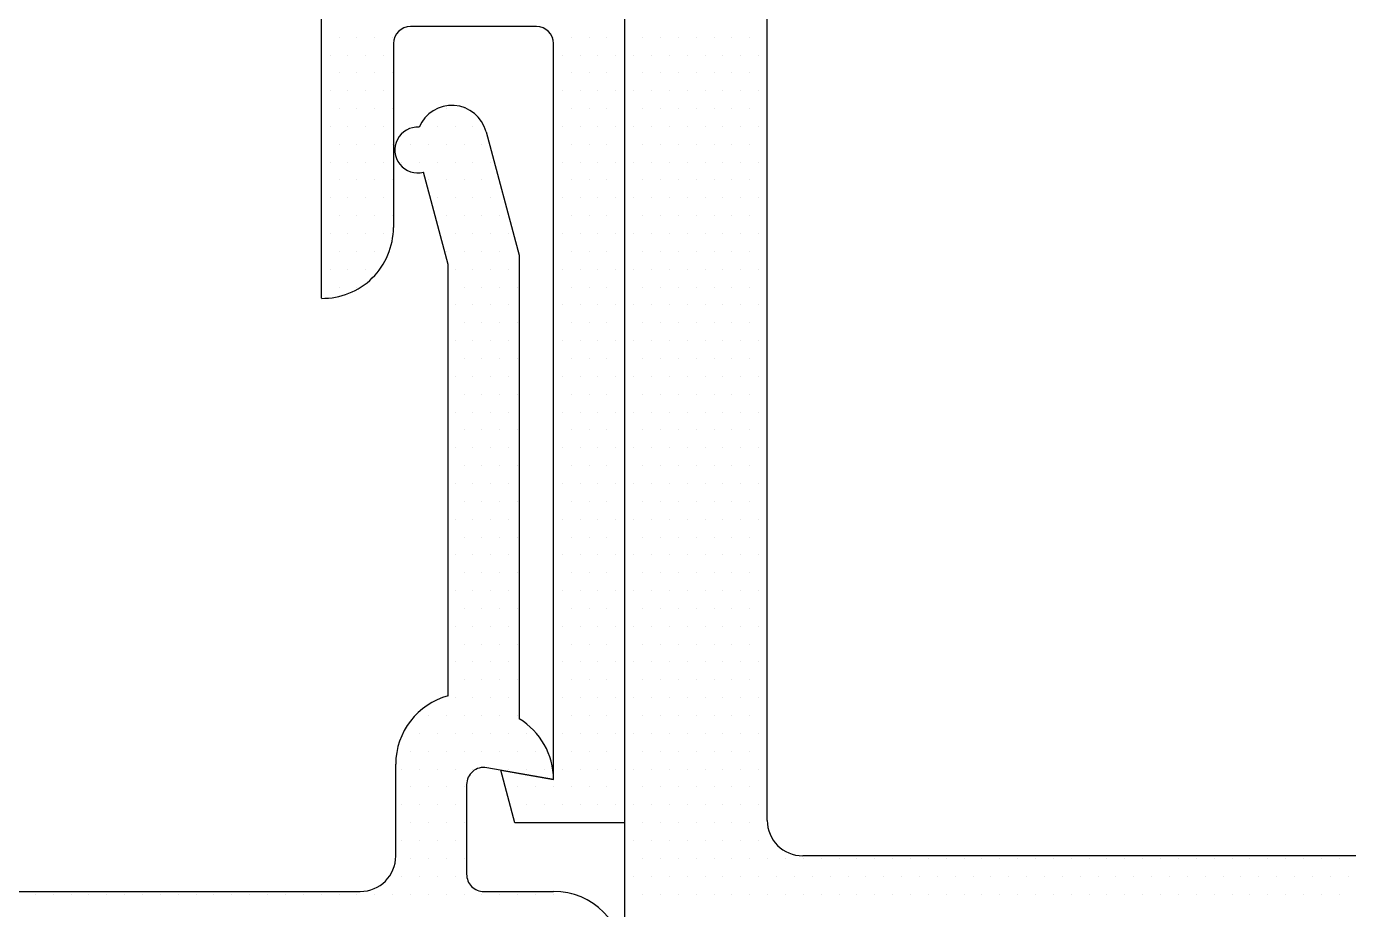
# Model space of a CAD drawing. Header units: inches. Extents: x 3.8 to 36.3, y 0.9 to 43.6.
# Drawn here: x 25.819 to 26.976, y 15.271 to 16.044 of the extents above; entities that cross this region are included whole.
import ezdxf

# ---------------------------------------------------------------- set-up
doc = ezdxf.new("R2010")
doc.units = ezdxf.units.IN
doc.header["$MEASUREMENT"] = 0
doc.layers.add('R-SWTS-DET1', color=1, linetype='Continuous')
doc.layers.add('R-SWTS-PAT1', color=5, linetype='Continuous')

msp = doc.modelspace()

# ---------------------------------------------------------------- linework, layer by layer
at = {"layer": 'R-SWTS-DET1', "lineweight": 30}
for p, q in [((26.07706, 15.80598), (26.07706, 17.58597)), ((26.34206, 16.80307), (26.34206, 15.20807)), ((26.46706, 15.34907), (26.46706, 16.69307)), ((26.26506, 16.04397), (26.15506, 16.04397)), ((26.34206, 16.04397), (26.34206, 15.34697)), ((26.14006, 16.02897), (26.14006, 15.86797)), ((26.28006, 15.38486), (26.28006, 16.02897)), ((26.22112, 15.95185), (26.25006, 15.84386)), ((26.18806, 15.8357), (26.1664, 15.91652)), ((26.14006, 15.86797), (26.14006, 15.86797)), ((26.18806, 15.45816), (26.18806, 15.8357)), ((26.25006, 15.84386), (26.25006, 15.43797)), ((26.14206, 15.31786), (26.14206, 15.39826)), ((26.28006, 15.38486), (26.22166, 15.39516)), ((26.24638, 15.34697), (26.23406, 15.39297)), ((26.23406, 15.39297), (26.28006, 15.38486)), ((26.20406, 15.38039), (26.20406, 15.30186)), ((26.34206, 15.34697), (26.24638, 15.34697)), ((27.62305, 15.31807), (26.49806, 15.31807)), ((25.45156, 15.28686), (26.11106, 15.28686)), ((26.21906, 15.28686), (26.28006, 15.28686))]:
    msp.add_line(p, q, dxfattribs=at)
for centre, radius, start, end in [((26.15506, 16.02897), 0.015, 90, 180), ((26.26506, 16.02897), 0.015, 360, 90), ((26.19117, 15.94386), 0.031, 14.94245, 157.36288), ((26.16122, 15.93584), 0.02, 86.18033, 285.0013), ((26.07806, 15.86797), 0.062, 269.07583, 360), ((26.20405, 15.39826), 0.062, 104.95271, 180.00121), ((26.21805, 15.38486), 0.06201, 0.00212, 58.92236), ((26.21906, 15.38039), 0.015, 80.00007, 180), ((26.49806, 15.34907), 0.031, 180, 270), ((26.11106, 15.31786), 0.031, 270.00057, 359.9995), ((26.21906, 15.30186), 0.015, 179.99835, 270.00398), ((26.28006, 15.22486), 0.062, 0.0002, 89.99958)]:
    msp.add_arc(centre, radius, start, end, dxfattribs=at)
at = {"layer": 'R-SWTS-PAT1'}
for p, q in [((26.09242, 16.03457), (26.09242, 16.03457)), ((26.10804, 16.03457), (26.10804, 16.03457)), ((26.12367, 16.03457), (26.12367, 16.03457)), ((26.13929, 16.03457), (26.13929, 16.03457)), ((26.27992, 16.03457), (26.27992, 16.03457)), ((26.29554, 16.03457), (26.29554, 16.03457)), ((26.31117, 16.03457), (26.31117, 16.03457)), ((26.32679, 16.03457), (26.32679, 16.03457)), ((26.34242, 16.03457), (26.34242, 16.03457)), ((26.35804, 16.03457), (26.35804, 16.03457)), ((26.37367, 16.03457), (26.37367, 16.03457)), ((26.38929, 16.03457), (26.38929, 16.03457)), ((26.40492, 16.03457), (26.40492, 16.03457)), ((26.42054, 16.03457), (26.42054, 16.03457)), ((26.43617, 16.03457), (26.43617, 16.03457)), ((26.45179, 16.03457), (26.45179, 16.03457)), ((26.0846, 16.01895), (26.0846, 16.01895)), ((26.10023, 16.01895), (26.10023, 16.01895)), ((26.11585, 16.01895), (26.11585, 16.01895)), ((26.13148, 16.01895), (26.13148, 16.01895)), ((26.28773, 16.01895), (26.28773, 16.01895)), ((26.30335, 16.01895), (26.30335, 16.01895)), ((26.31898, 16.01895), (26.31898, 16.01895)), ((26.3346, 16.01895), (26.3346, 16.01895)), ((26.35023, 16.01895), (26.35023, 16.01895)), ((26.36585, 16.01895), (26.36585, 16.01895)), ((26.38148, 16.01895), (26.38148, 16.01895)), ((26.3971, 16.01895), (26.3971, 16.01895)), ((26.41273, 16.01895), (26.41273, 16.01895)), ((26.42835, 16.01895), (26.42835, 16.01895)), ((26.44398, 16.01895), (26.44398, 16.01895)), ((26.4596, 16.01895), (26.4596, 16.01895)), ((26.09242, 16.00332), (26.09242, 16.00332)), ((26.10804, 16.00332), (26.10804, 16.00332)), ((26.12367, 16.00332), (26.12367, 16.00332)), ((26.13929, 16.00332), (26.13929, 16.00332)), ((26.29554, 16.00332), (26.29554, 16.00332)), ((26.31117, 16.00332), (26.31117, 16.00332)), ((26.32679, 16.00332), (26.32679, 16.00332)), ((26.34242, 16.00332), (26.34242, 16.00332)), ((26.35804, 16.00332), (26.35804, 16.00332)), ((26.37367, 16.00332), (26.37367, 16.00332)), ((26.38929, 16.00332), (26.38929, 16.00332)), ((26.40492, 16.00332), (26.40492, 16.00332)), ((26.42054, 16.00332), (26.42054, 16.00332)), ((26.43617, 16.00332), (26.43617, 16.00332)), ((26.45179, 16.00332), (26.45179, 16.00332)), ((26.0846, 15.9877), (26.0846, 15.9877)), ((26.10023, 15.9877), (26.10023, 15.9877)), ((26.11585, 15.9877), (26.11585, 15.9877)), ((26.13148, 15.9877), (26.13148, 15.9877)), ((26.28773, 15.9877), (26.28773, 15.9877)), ((26.30335, 15.9877), (26.30335, 15.9877)), ((26.31898, 15.9877), (26.31898, 15.9877)), ((26.3346, 15.9877), (26.3346, 15.9877)), ((26.35023, 15.9877), (26.35023, 15.9877)), ((26.36585, 15.9877), (26.36585, 15.9877)), ((26.38148, 15.9877), (26.38148, 15.9877)), ((26.3971, 15.9877), (26.3971, 15.9877)), ((26.41273, 15.9877), (26.41273, 15.9877)), ((26.42835, 15.9877), (26.42835, 15.9877)), ((26.44398, 15.9877), (26.44398, 15.9877)), ((26.4596, 15.9877), (26.4596, 15.9877)), ((26.09242, 15.97207), (26.09242, 15.97207)), ((26.10804, 15.97207), (26.10804, 15.97207)), ((26.12367, 15.97207), (26.12367, 15.97207)), ((26.13929, 15.97207), (26.13929, 15.97207)), ((26.18617, 15.97207), (26.18617, 15.97207)), ((26.20179, 15.97207), (26.20179, 15.97207)), ((26.29554, 15.97207), (26.29554, 15.97207)), ((26.31117, 15.97207), (26.31117, 15.97207)), ((26.32679, 15.97207), (26.32679, 15.97207)), ((26.34242, 15.97207), (26.34242, 15.97207)), ((26.35804, 15.97207), (26.35804, 15.97207)), ((26.37367, 15.97207), (26.37367, 15.97207)), ((26.38929, 15.97207), (26.38929, 15.97207)), ((26.40492, 15.97207), (26.40492, 15.97207)), ((26.42054, 15.97207), (26.42054, 15.97207)), ((26.43617, 15.97207), (26.43617, 15.97207)), ((26.45179, 15.97207), (26.45179, 15.97207)), ((26.0846, 15.95645), (26.0846, 15.95645)), ((26.10023, 15.95645), (26.10023, 15.95645)), ((26.11585, 15.95645), (26.11585, 15.95645)), ((26.13148, 15.95645), (26.13148, 15.95645)), ((26.17835, 15.95645), (26.17835, 15.95645)), ((26.19398, 15.95645), (26.19398, 15.95645)), ((26.2096, 15.95645), (26.2096, 15.95645)), ((26.28773, 15.95645), (26.28773, 15.95645)), ((26.30335, 15.95645), (26.30335, 15.95645)), ((26.31898, 15.95645), (26.31898, 15.95645)), ((26.3346, 15.95645), (26.3346, 15.95645)), ((26.35023, 15.95645), (26.35023, 15.95645)), ((26.36585, 15.95645), (26.36585, 15.95645)), ((26.38148, 15.95645), (26.38148, 15.95645)), ((26.3971, 15.95645), (26.3971, 15.95645)), ((26.41273, 15.95645), (26.41273, 15.95645)), ((26.42835, 15.95645), (26.42835, 15.95645)), ((26.44398, 15.95645), (26.44398, 15.95645)), ((26.4596, 15.95645), (26.4596, 15.95645)), ((26.09242, 15.94082), (26.09242, 15.94082)), ((26.10804, 15.94082), (26.10804, 15.94082)), ((26.12367, 15.94082), (26.12367, 15.94082)), ((26.13929, 15.94082), (26.13929, 15.94082)), ((26.15492, 15.94082), (26.15492, 15.94082)), ((26.17054, 15.94082), (26.17054, 15.94082)), ((26.18617, 15.94082), (26.18617, 15.94082)), ((26.20179, 15.94082), (26.20179, 15.94082)), ((26.21742, 15.94082), (26.21742, 15.94082)), ((26.29554, 15.94082), (26.29554, 15.94082)), ((26.31117, 15.94082), (26.31117, 15.94082)), ((26.32679, 15.94082), (26.32679, 15.94082)), ((26.34242, 15.94082), (26.34242, 15.94082)), ((26.35804, 15.94082), (26.35804, 15.94082)), ((26.37367, 15.94082), (26.37367, 15.94082)), ((26.38929, 15.94082), (26.38929, 15.94082)), ((26.40492, 15.94082), (26.40492, 15.94082)), ((26.42054, 15.94082), (26.42054, 15.94082)), ((26.43617, 15.94082), (26.43617, 15.94082)), ((26.45179, 15.94082), (26.45179, 15.94082)), ((26.0846, 15.9252), (26.0846, 15.9252)), ((26.10023, 15.9252), (26.10023, 15.9252)), ((26.11585, 15.9252), (26.11585, 15.9252)), ((26.13148, 15.9252), (26.13148, 15.9252)), ((26.1471, 15.9252), (26.1471, 15.9252)), ((26.16273, 15.9252), (26.16273, 15.9252)), ((26.17835, 15.9252), (26.17835, 15.9252)), ((26.19398, 15.9252), (26.19398, 15.9252)), ((26.2096, 15.9252), (26.2096, 15.9252)), ((26.22523, 15.9252), (26.22523, 15.9252)), ((26.28773, 15.9252), (26.28773, 15.9252)), ((26.30335, 15.9252), (26.30335, 15.9252)), ((26.31898, 15.9252), (26.31898, 15.9252)), ((26.3346, 15.9252), (26.3346, 15.9252)), ((26.35023, 15.9252), (26.35023, 15.9252)), ((26.36585, 15.9252), (26.36585, 15.9252)), ((26.38148, 15.9252), (26.38148, 15.9252)), ((26.3971, 15.9252), (26.3971, 15.9252)), ((26.41273, 15.9252), (26.41273, 15.9252)), ((26.42835, 15.9252), (26.42835, 15.9252)), ((26.44398, 15.9252), (26.44398, 15.9252)), ((26.4596, 15.9252), (26.4596, 15.9252)), ((26.09242, 15.90957), (26.09242, 15.90957)), ((26.10804, 15.90957), (26.10804, 15.90957)), ((26.12367, 15.90957), (26.12367, 15.90957)), ((26.13929, 15.90957), (26.13929, 15.90957)), ((26.17054, 15.90957), (26.17054, 15.90957)), ((26.18617, 15.90957), (26.18617, 15.90957)), ((26.20179, 15.90957), (26.20179, 15.90957)), ((26.21742, 15.90957), (26.21742, 15.90957)), ((26.29554, 15.90957), (26.29554, 15.90957)), ((26.31117, 15.90957), (26.31117, 15.90957)), ((26.32679, 15.90957), (26.32679, 15.90957)), ((26.34242, 15.90957), (26.34242, 15.90957)), ((26.35804, 15.90957), (26.35804, 15.90957)), ((26.37367, 15.90957), (26.37367, 15.90957)), ((26.38929, 15.90957), (26.38929, 15.90957)), ((26.40492, 15.90957), (26.40492, 15.90957)), ((26.42054, 15.90957), (26.42054, 15.90957)), ((26.43617, 15.90957), (26.43617, 15.90957)), ((26.45179, 15.90957), (26.45179, 15.90957)), ((26.0846, 15.89395), (26.0846, 15.89395)), ((26.10023, 15.89395), (26.10023, 15.89395)), ((26.11585, 15.89395), (26.11585, 15.89395)), ((26.13148, 15.89395), (26.13148, 15.89395)), ((26.17835, 15.89395), (26.17835, 15.89395)), ((26.19398, 15.89395), (26.19398, 15.89395)), ((26.2096, 15.89395), (26.2096, 15.89395)), ((26.22523, 15.89395), (26.22523, 15.89395)), ((26.28773, 15.89395), (26.28773, 15.89395)), ((26.30335, 15.89395), (26.30335, 15.89395)), ((26.31898, 15.89395), (26.31898, 15.89395)), ((26.3346, 15.89395), (26.3346, 15.89395)), ((26.35023, 15.89395), (26.35023, 15.89395)), ((26.36585, 15.89395), (26.36585, 15.89395)), ((26.38148, 15.89395), (26.38148, 15.89395)), ((26.3971, 15.89395), (26.3971, 15.89395)), ((26.41273, 15.89395), (26.41273, 15.89395)), ((26.42835, 15.89395), (26.42835, 15.89395)), ((26.44398, 15.89395), (26.44398, 15.89395)), ((26.4596, 15.89395), (26.4596, 15.89395)), ((26.09242, 15.87832), (26.09242, 15.87832)), ((26.10804, 15.87832), (26.10804, 15.87832)), ((26.12367, 15.87832), (26.12367, 15.87832)), ((26.13929, 15.87832), (26.13929, 15.87832)), ((26.18617, 15.87832), (26.18617, 15.87832)), ((26.20179, 15.87832), (26.20179, 15.87832)), ((26.21742, 15.87832), (26.21742, 15.87832)), ((26.23304, 15.87832), (26.23304, 15.87832)), ((26.29554, 15.87832), (26.29554, 15.87832)), ((26.31117, 15.87832), (26.31117, 15.87832)), ((26.32679, 15.87832), (26.32679, 15.87832)), ((26.34242, 15.87832), (26.34242, 15.87832)), ((26.35804, 15.87832), (26.35804, 15.87832)), ((26.37367, 15.87832), (26.37367, 15.87832)), ((26.38929, 15.87832), (26.38929, 15.87832)), ((26.40492, 15.87832), (26.40492, 15.87832)), ((26.42054, 15.87832), (26.42054, 15.87832)), ((26.43617, 15.87832), (26.43617, 15.87832)), ((26.45179, 15.87832), (26.45179, 15.87832)), ((26.0846, 15.8627), (26.0846, 15.8627)), ((26.10023, 15.8627), (26.10023, 15.8627)), ((26.11585, 15.8627), (26.11585, 15.8627)), ((26.13148, 15.8627), (26.13148, 15.8627)), ((26.19398, 15.8627), (26.19398, 15.8627)), ((26.2096, 15.8627), (26.2096, 15.8627)), ((26.22523, 15.8627), (26.22523, 15.8627)), ((26.24085, 15.8627), (26.24085, 15.8627)), ((26.28773, 15.8627), (26.28773, 15.8627)), ((26.30335, 15.8627), (26.30335, 15.8627)), ((26.31898, 15.8627), (26.31898, 15.8627)), ((26.3346, 15.8627), (26.3346, 15.8627)), ((26.35023, 15.8627), (26.35023, 15.8627)), ((26.36585, 15.8627), (26.36585, 15.8627)), ((26.38148, 15.8627), (26.38148, 15.8627)), ((26.3971, 15.8627), (26.3971, 15.8627)), ((26.41273, 15.8627), (26.41273, 15.8627)), ((26.42835, 15.8627), (26.42835, 15.8627)), ((26.44398, 15.8627), (26.44398, 15.8627)), ((26.4596, 15.8627), (26.4596, 15.8627)), ((26.09242, 15.84707), (26.09242, 15.84707)), ((26.10804, 15.84707), (26.10804, 15.84707)), ((26.12367, 15.84707), (26.12367, 15.84707)), ((26.18617, 15.84707), (26.18617, 15.84707)), ((26.20179, 15.84707), (26.20179, 15.84707)), ((26.21742, 15.84707), (26.21742, 15.84707)), ((26.23304, 15.84707), (26.23304, 15.84707)), ((26.24867, 15.84707), (26.24867, 15.84707)), ((26.29554, 15.84707), (26.29554, 15.84707)), ((26.31117, 15.84707), (26.31117, 15.84707)), ((26.32679, 15.84707), (26.32679, 15.84707)), ((26.34242, 15.84707), (26.34242, 15.84707)), ((26.35804, 15.84707), (26.35804, 15.84707)), ((26.37367, 15.84707), (26.37367, 15.84707)), ((26.38929, 15.84707), (26.38929, 15.84707)), ((26.40492, 15.84707), (26.40492, 15.84707)), ((26.42054, 15.84707), (26.42054, 15.84707)), ((26.43617, 15.84707), (26.43617, 15.84707)), ((26.45179, 15.84707), (26.45179, 15.84707)), ((26.0846, 15.83145), (26.0846, 15.83145)), ((26.10023, 15.83145), (26.10023, 15.83145)), ((26.11585, 15.83145), (26.11585, 15.83145)), ((26.19398, 15.83145), (26.19398, 15.83145)), ((26.2096, 15.83145), (26.2096, 15.83145)), ((26.22523, 15.83145), (26.22523, 15.83145)), ((26.24085, 15.83145), (26.24085, 15.83145)), ((26.28773, 15.83145), (26.28773, 15.83145)), ((26.30335, 15.83145), (26.30335, 15.83145)), ((26.31898, 15.83145), (26.31898, 15.83145)), ((26.3346, 15.83145), (26.3346, 15.83145)), ((26.35023, 15.83145), (26.35023, 15.83145)), ((26.36585, 15.83145), (26.36585, 15.83145)), ((26.38148, 15.83145), (26.38148, 15.83145)), ((26.3971, 15.83145), (26.3971, 15.83145)), ((26.41273, 15.83145), (26.41273, 15.83145)), ((26.42835, 15.83145), (26.42835, 15.83145)), ((26.44398, 15.83145), (26.44398, 15.83145)), ((26.4596, 15.83145), (26.4596, 15.83145)), ((26.09242, 15.81582), (26.09242, 15.81582)), ((26.10804, 15.81582), (26.10804, 15.81582)), ((26.20179, 15.81582), (26.20179, 15.81582)), ((26.21742, 15.81582), (26.21742, 15.81582)), ((26.23304, 15.81582), (26.23304, 15.81582)), ((26.24867, 15.81582), (26.24867, 15.81582)), ((26.29554, 15.81582), (26.29554, 15.81582)), ((26.31117, 15.81582), (26.31117, 15.81582)), ((26.32679, 15.81582), (26.32679, 15.81582)), ((26.34242, 15.81582), (26.34242, 15.81582)), ((26.35804, 15.81582), (26.35804, 15.81582)), ((26.37367, 15.81582), (26.37367, 15.81582)), ((26.38929, 15.81582), (26.38929, 15.81582)), ((26.40492, 15.81582), (26.40492, 15.81582)), ((26.42054, 15.81582), (26.42054, 15.81582)), ((26.43617, 15.81582), (26.43617, 15.81582)), ((26.45179, 15.81582), (26.45179, 15.81582)), ((26.19398, 15.8002), (26.19398, 15.8002)), ((26.2096, 15.8002), (26.2096, 15.8002)), ((26.22523, 15.8002), (26.22523, 15.8002)), ((26.24085, 15.8002), (26.24085, 15.8002)), ((26.28773, 15.8002), (26.28773, 15.8002)), ((26.30335, 15.8002), (26.30335, 15.8002)), ((26.31898, 15.8002), (26.31898, 15.8002)), ((26.3346, 15.8002), (26.3346, 15.8002)), ((26.35023, 15.8002), (26.35023, 15.8002)), ((26.36585, 15.8002), (26.36585, 15.8002)), ((26.38148, 15.8002), (26.38148, 15.8002)), ((26.3971, 15.8002), (26.3971, 15.8002)), ((26.41273, 15.8002), (26.41273, 15.8002)), ((26.42835, 15.8002), (26.42835, 15.8002)), ((26.44398, 15.8002), (26.44398, 15.8002)), ((26.4596, 15.8002), (26.4596, 15.8002)), ((26.20179, 15.78457), (26.20179, 15.78457)), ((26.21742, 15.78457), (26.21742, 15.78457)), ((26.23304, 15.78457), (26.23304, 15.78457)), ((26.24867, 15.78457), (26.24867, 15.78457)), ((26.29554, 15.78457), (26.29554, 15.78457)), ((26.31117, 15.78457), (26.31117, 15.78457)), ((26.32679, 15.78457), (26.32679, 15.78457)), ((26.34242, 15.78457), (26.34242, 15.78457)), ((26.35804, 15.78457), (26.35804, 15.78457)), ((26.37367, 15.78457), (26.37367, 15.78457)), ((26.38929, 15.78457), (26.38929, 15.78457)), ((26.40492, 15.78457), (26.40492, 15.78457)), ((26.42054, 15.78457), (26.42054, 15.78457)), ((26.43617, 15.78457), (26.43617, 15.78457)), ((26.45179, 15.78457), (26.45179, 15.78457)), ((26.19398, 15.76895), (26.19398, 15.76895)), ((26.2096, 15.76895), (26.2096, 15.76895)), ((26.22523, 15.76895), (26.22523, 15.76895)), ((26.24085, 15.76895), (26.24085, 15.76895)), ((26.28773, 15.76895), (26.28773, 15.76895)), ((26.30335, 15.76895), (26.30335, 15.76895)), ((26.31898, 15.76895), (26.31898, 15.76895)), ((26.3346, 15.76895), (26.3346, 15.76895)), ((26.35023, 15.76895), (26.35023, 15.76895)), ((26.36585, 15.76895), (26.36585, 15.76895)), ((26.38148, 15.76895), (26.38148, 15.76895)), ((26.3971, 15.76895), (26.3971, 15.76895)), ((26.41273, 15.76895), (26.41273, 15.76895)), ((26.42835, 15.76895), (26.42835, 15.76895)), ((26.44398, 15.76895), (26.44398, 15.76895)), ((26.4596, 15.76895), (26.4596, 15.76895)), ((26.20179, 15.75332), (26.20179, 15.75332)), ((26.21742, 15.75332), (26.21742, 15.75332)), ((26.23304, 15.75332), (26.23304, 15.75332)), ((26.24867, 15.75332), (26.24867, 15.75332)), ((26.29554, 15.75332), (26.29554, 15.75332)), ((26.31117, 15.75332), (26.31117, 15.75332)), ((26.32679, 15.75332), (26.32679, 15.75332)), ((26.34242, 15.75332), (26.34242, 15.75332)), ((26.35804, 15.75332), (26.35804, 15.75332)), ((26.37367, 15.75332), (26.37367, 15.75332)), ((26.38929, 15.75332), (26.38929, 15.75332)), ((26.40492, 15.75332), (26.40492, 15.75332)), ((26.42054, 15.75332), (26.42054, 15.75332)), ((26.43617, 15.75332), (26.43617, 15.75332)), ((26.45179, 15.75332), (26.45179, 15.75332)), ((26.19398, 15.7377), (26.19398, 15.7377)), ((26.2096, 15.7377), (26.2096, 15.7377)), ((26.22523, 15.7377), (26.22523, 15.7377)), ((26.24085, 15.7377), (26.24085, 15.7377)), ((26.28773, 15.7377), (26.28773, 15.7377)), ((26.30335, 15.7377), (26.30335, 15.7377)), ((26.31898, 15.7377), (26.31898, 15.7377)), ((26.3346, 15.7377), (26.3346, 15.7377)), ((26.35023, 15.7377), (26.35023, 15.7377)), ((26.36585, 15.7377), (26.36585, 15.7377)), ((26.38148, 15.7377), (26.38148, 15.7377)), ((26.3971, 15.7377), (26.3971, 15.7377)), ((26.41273, 15.7377), (26.41273, 15.7377)), ((26.42835, 15.7377), (26.42835, 15.7377)), ((26.44398, 15.7377), (26.44398, 15.7377)), ((26.4596, 15.7377), (26.4596, 15.7377)), ((26.20179, 15.72207), (26.20179, 15.72207)), ((26.21742, 15.72207), (26.21742, 15.72207)), ((26.23304, 15.72207), (26.23304, 15.72207)), ((26.24867, 15.72207), (26.24867, 15.72207)), ((26.29554, 15.72207), (26.29554, 15.72207)), ((26.31117, 15.72207), (26.31117, 15.72207)), ((26.32679, 15.72207), (26.32679, 15.72207)), ((26.34242, 15.72207), (26.34242, 15.72207)), ((26.35804, 15.72207), (26.35804, 15.72207)), ((26.37367, 15.72207), (26.37367, 15.72207)), ((26.38929, 15.72207), (26.38929, 15.72207)), ((26.40492, 15.72207), (26.40492, 15.72207)), ((26.42054, 15.72207), (26.42054, 15.72207)), ((26.43617, 15.72207), (26.43617, 15.72207)), ((26.45179, 15.72207), (26.45179, 15.72207)), ((26.19398, 15.70645), (26.19398, 15.70645)), ((26.2096, 15.70645), (26.2096, 15.70645)), ((26.22523, 15.70645), (26.22523, 15.70645)), ((26.24085, 15.70645), (26.24085, 15.70645)), ((26.28773, 15.70645), (26.28773, 15.70645)), ((26.30335, 15.70645), (26.30335, 15.70645)), ((26.31898, 15.70645), (26.31898, 15.70645)), ((26.3346, 15.70645), (26.3346, 15.70645)), ((26.35023, 15.70645), (26.35023, 15.70645)), ((26.36585, 15.70645), (26.36585, 15.70645)), ((26.38148, 15.70645), (26.38148, 15.70645)), ((26.3971, 15.70645), (26.3971, 15.70645)), ((26.41273, 15.70645), (26.41273, 15.70645)), ((26.42835, 15.70645), (26.42835, 15.70645)), ((26.44398, 15.70645), (26.44398, 15.70645)), ((26.4596, 15.70645), (26.4596, 15.70645)), ((26.20179, 15.69082), (26.20179, 15.69082)), ((26.21742, 15.69082), (26.21742, 15.69082)), ((26.23304, 15.69082), (26.23304, 15.69082)), ((26.24867, 15.69082), (26.24867, 15.69082)), ((26.29554, 15.69082), (26.29554, 15.69082)), ((26.31117, 15.69082), (26.31117, 15.69082)), ((26.32679, 15.69082), (26.32679, 15.69082)), ((26.34242, 15.69082), (26.34242, 15.69082)), ((26.35804, 15.69082), (26.35804, 15.69082)), ((26.37367, 15.69082), (26.37367, 15.69082)), ((26.38929, 15.69082), (26.38929, 15.69082)), ((26.40492, 15.69082), (26.40492, 15.69082)), ((26.42054, 15.69082), (26.42054, 15.69082)), ((26.43617, 15.69082), (26.43617, 15.69082)), ((26.45179, 15.69082), (26.45179, 15.69082)), ((26.19398, 15.6752), (26.19398, 15.6752)), ((26.2096, 15.6752), (26.2096, 15.6752)), ((26.22523, 15.6752), (26.22523, 15.6752)), ((26.24085, 15.6752), (26.24085, 15.6752)), ((26.28773, 15.6752), (26.28773, 15.6752)), ((26.30335, 15.6752), (26.30335, 15.6752)), ((26.31898, 15.6752), (26.31898, 15.6752)), ((26.3346, 15.6752), (26.3346, 15.6752)), ((26.35023, 15.6752), (26.35023, 15.6752)), ((26.36585, 15.6752), (26.36585, 15.6752)), ((26.38148, 15.6752), (26.38148, 15.6752)), ((26.3971, 15.6752), (26.3971, 15.6752)), ((26.41273, 15.6752), (26.41273, 15.6752)), ((26.42835, 15.6752), (26.42835, 15.6752)), ((26.44398, 15.6752), (26.44398, 15.6752)), ((26.4596, 15.6752), (26.4596, 15.6752)), ((26.20179, 15.65957), (26.20179, 15.65957)), ((26.21742, 15.65957), (26.21742, 15.65957)), ((26.23304, 15.65957), (26.23304, 15.65957)), ((26.24867, 15.65957), (26.24867, 15.65957)), ((26.29554, 15.65957), (26.29554, 15.65957)), ((26.31117, 15.65957), (26.31117, 15.65957)), ((26.32679, 15.65957), (26.32679, 15.65957)), ((26.34242, 15.65957), (26.34242, 15.65957)), ((26.35804, 15.65957), (26.35804, 15.65957)), ((26.37367, 15.65957), (26.37367, 15.65957)), ((26.38929, 15.65957), (26.38929, 15.65957)), ((26.40492, 15.65957), (26.40492, 15.65957)), ((26.42054, 15.65957), (26.42054, 15.65957)), ((26.43617, 15.65957), (26.43617, 15.65957)), ((26.45179, 15.65957), (26.45179, 15.65957)), ((26.19398, 15.64395), (26.19398, 15.64395)), ((26.2096, 15.64395), (26.2096, 15.64395)), ((26.22523, 15.64395), (26.22523, 15.64395)), ((26.24085, 15.64395), (26.24085, 15.64395)), ((26.28773, 15.64395), (26.28773, 15.64395)), ((26.30335, 15.64395), (26.30335, 15.64395)), ((26.31898, 15.64395), (26.31898, 15.64395)), ((26.3346, 15.64395), (26.3346, 15.64395)), ((26.35023, 15.64395), (26.35023, 15.64395)), ((26.36585, 15.64395), (26.36585, 15.64395)), ((26.38148, 15.64395), (26.38148, 15.64395)), ((26.3971, 15.64395), (26.3971, 15.64395)), ((26.41273, 15.64395), (26.41273, 15.64395)), ((26.42835, 15.64395), (26.42835, 15.64395)), ((26.44398, 15.64395), (26.44398, 15.64395)), ((26.4596, 15.64395), (26.4596, 15.64395)), ((26.20179, 15.62832), (26.20179, 15.62832)), ((26.21742, 15.62832), (26.21742, 15.62832)), ((26.23304, 15.62832), (26.23304, 15.62832)), ((26.24867, 15.62832), (26.24867, 15.62832)), ((26.29554, 15.62832), (26.29554, 15.62832)), ((26.31117, 15.62832), (26.31117, 15.62832)), ((26.32679, 15.62832), (26.32679, 15.62832)), ((26.34242, 15.62832), (26.34242, 15.62832)), ((26.35804, 15.62832), (26.35804, 15.62832)), ((26.37367, 15.62832), (26.37367, 15.62832)), ((26.38929, 15.62832), (26.38929, 15.62832)), ((26.40492, 15.62832), (26.40492, 15.62832)), ((26.42054, 15.62832), (26.42054, 15.62832)), ((26.43617, 15.62832), (26.43617, 15.62832)), ((26.45179, 15.62832), (26.45179, 15.62832)), ((26.19398, 15.6127), (26.19398, 15.6127)), ((26.2096, 15.6127), (26.2096, 15.6127)), ((26.22523, 15.6127), (26.22523, 15.6127)), ((26.24085, 15.6127), (26.24085, 15.6127)), ((26.28773, 15.6127), (26.28773, 15.6127)), ((26.30335, 15.6127), (26.30335, 15.6127)), ((26.31898, 15.6127), (26.31898, 15.6127)), ((26.3346, 15.6127), (26.3346, 15.6127)), ((26.35023, 15.6127), (26.35023, 15.6127)), ((26.36585, 15.6127), (26.36585, 15.6127)), ((26.38148, 15.6127), (26.38148, 15.6127)), ((26.3971, 15.6127), (26.3971, 15.6127)), ((26.41273, 15.6127), (26.41273, 15.6127)), ((26.42835, 15.6127), (26.42835, 15.6127)), ((26.44398, 15.6127), (26.44398, 15.6127)), ((26.4596, 15.6127), (26.4596, 15.6127)), ((26.20179, 15.59707), (26.20179, 15.59707)), ((26.21742, 15.59707), (26.21742, 15.59707)), ((26.23304, 15.59707), (26.23304, 15.59707)), ((26.24867, 15.59707), (26.24867, 15.59707)), ((26.29554, 15.59707), (26.29554, 15.59707)), ((26.31117, 15.59707), (26.31117, 15.59707)), ((26.32679, 15.59707), (26.32679, 15.59707)), ((26.34242, 15.59707), (26.34242, 15.59707)), ((26.35804, 15.59707), (26.35804, 15.59707)), ((26.37367, 15.59707), (26.37367, 15.59707)), ((26.38929, 15.59707), (26.38929, 15.59707)), ((26.40492, 15.59707), (26.40492, 15.59707)), ((26.42054, 15.59707), (26.42054, 15.59707)), ((26.43617, 15.59707), (26.43617, 15.59707)), ((26.45179, 15.59707), (26.45179, 15.59707)), ((26.19398, 15.58145), (26.19398, 15.58145)), ((26.2096, 15.58145), (26.2096, 15.58145)), ((26.22523, 15.58145), (26.22523, 15.58145)), ((26.24085, 15.58145), (26.24085, 15.58145)), ((26.28773, 15.58145), (26.28773, 15.58145)), ((26.30335, 15.58145), (26.30335, 15.58145)), ((26.31898, 15.58145), (26.31898, 15.58145)), ((26.3346, 15.58145), (26.3346, 15.58145)), ((26.35023, 15.58145), (26.35023, 15.58145)), ((26.36585, 15.58145), (26.36585, 15.58145)), ((26.38148, 15.58145), (26.38148, 15.58145)), ((26.3971, 15.58145), (26.3971, 15.58145)), ((26.41273, 15.58145), (26.41273, 15.58145)), ((26.42835, 15.58145), (26.42835, 15.58145)), ((26.44398, 15.58145), (26.44398, 15.58145)), ((26.4596, 15.58145), (26.4596, 15.58145)), ((26.20179, 15.56582), (26.20179, 15.56582)), ((26.21742, 15.56582), (26.21742, 15.56582)), ((26.23304, 15.56582), (26.23304, 15.56582)), ((26.24867, 15.56582), (26.24867, 15.56582)), ((26.29554, 15.56582), (26.29554, 15.56582)), ((26.31117, 15.56582), (26.31117, 15.56582)), ((26.32679, 15.56582), (26.32679, 15.56582)), ((26.34242, 15.56582), (26.34242, 15.56582)), ((26.35804, 15.56582), (26.35804, 15.56582)), ((26.37367, 15.56582), (26.37367, 15.56582)), ((26.38929, 15.56582), (26.38929, 15.56582)), ((26.40492, 15.56582), (26.40492, 15.56582)), ((26.42054, 15.56582), (26.42054, 15.56582)), ((26.43617, 15.56582), (26.43617, 15.56582)), ((26.45179, 15.56582), (26.45179, 15.56582)), ((26.19398, 15.5502), (26.19398, 15.5502)), ((26.2096, 15.5502), (26.2096, 15.5502)), ((26.22523, 15.5502), (26.22523, 15.5502)), ((26.24085, 15.5502), (26.24085, 15.5502)), ((26.28773, 15.5502), (26.28773, 15.5502)), ((26.30335, 15.5502), (26.30335, 15.5502)), ((26.31898, 15.5502), (26.31898, 15.5502)), ((26.3346, 15.5502), (26.3346, 15.5502)), ((26.35023, 15.5502), (26.35023, 15.5502)), ((26.36585, 15.5502), (26.36585, 15.5502)), ((26.38148, 15.5502), (26.38148, 15.5502)), ((26.3971, 15.5502), (26.3971, 15.5502)), ((26.41273, 15.5502), (26.41273, 15.5502)), ((26.42835, 15.5502), (26.42835, 15.5502)), ((26.44398, 15.5502), (26.44398, 15.5502)), ((26.4596, 15.5502), (26.4596, 15.5502)), ((26.20179, 15.53457), (26.20179, 15.53457)), ((26.21742, 15.53457), (26.21742, 15.53457)), ((26.23304, 15.53457), (26.23304, 15.53457)), ((26.24867, 15.53457), (26.24867, 15.53457)), ((26.29554, 15.53457), (26.29554, 15.53457)), ((26.31117, 15.53457), (26.31117, 15.53457)), ((26.32679, 15.53457), (26.32679, 15.53457)), ((26.34242, 15.53457), (26.34242, 15.53457)), ((26.35804, 15.53457), (26.35804, 15.53457)), ((26.37367, 15.53457), (26.37367, 15.53457)), ((26.38929, 15.53457), (26.38929, 15.53457)), ((26.40492, 15.53457), (26.40492, 15.53457)), ((26.42054, 15.53457), (26.42054, 15.53457)), ((26.43617, 15.53457), (26.43617, 15.53457)), ((26.45179, 15.53457), (26.45179, 15.53457)), ((26.19398, 15.51895), (26.19398, 15.51895)), ((26.2096, 15.51895), (26.2096, 15.51895)), ((26.22523, 15.51895), (26.22523, 15.51895)), ((26.24085, 15.51895), (26.24085, 15.51895)), ((26.28773, 15.51895), (26.28773, 15.51895)), ((26.30335, 15.51895), (26.30335, 15.51895)), ((26.31898, 15.51895), (26.31898, 15.51895)), ((26.3346, 15.51895), (26.3346, 15.51895)), ((26.35023, 15.51895), (26.35023, 15.51895)), ((26.36585, 15.51895), (26.36585, 15.51895)), ((26.38148, 15.51895), (26.38148, 15.51895)), ((26.3971, 15.51895), (26.3971, 15.51895)), ((26.41273, 15.51895), (26.41273, 15.51895)), ((26.42835, 15.51895), (26.42835, 15.51895)), ((26.44398, 15.51895), (26.44398, 15.51895)), ((26.4596, 15.51895), (26.4596, 15.51895)), ((26.20179, 15.50332), (26.20179, 15.50332)), ((26.21742, 15.50332), (26.21742, 15.50332)), ((26.23304, 15.50332), (26.23304, 15.50332)), ((26.24867, 15.50332), (26.24867, 15.50332)), ((26.29554, 15.50332), (26.29554, 15.50332)), ((26.31117, 15.50332), (26.31117, 15.50332)), ((26.32679, 15.50332), (26.32679, 15.50332)), ((26.34242, 15.50332), (26.34242, 15.50332)), ((26.35804, 15.50332), (26.35804, 15.50332)), ((26.37367, 15.50332), (26.37367, 15.50332)), ((26.38929, 15.50332), (26.38929, 15.50332)), ((26.40492, 15.50332), (26.40492, 15.50332)), ((26.42054, 15.50332), (26.42054, 15.50332)), ((26.43617, 15.50332), (26.43617, 15.50332)), ((26.45179, 15.50332), (26.45179, 15.50332)), ((26.19398, 15.4877), (26.19398, 15.4877)), ((26.2096, 15.4877), (26.2096, 15.4877)), ((26.22523, 15.4877), (26.22523, 15.4877)), ((26.24085, 15.4877), (26.24085, 15.4877)), ((26.28773, 15.4877), (26.28773, 15.4877)), ((26.30335, 15.4877), (26.30335, 15.4877)), ((26.31898, 15.4877), (26.31898, 15.4877)), ((26.3346, 15.4877), (26.3346, 15.4877)), ((26.35023, 15.4877), (26.35023, 15.4877)), ((26.36585, 15.4877), (26.36585, 15.4877)), ((26.38148, 15.4877), (26.38148, 15.4877)), ((26.3971, 15.4877), (26.3971, 15.4877)), ((26.41273, 15.4877), (26.41273, 15.4877)), ((26.42835, 15.4877), (26.42835, 15.4877)), ((26.44398, 15.4877), (26.44398, 15.4877)), ((26.4596, 15.4877), (26.4596, 15.4877)), ((26.20179, 15.47207), (26.20179, 15.47207)), ((26.21742, 15.47207), (26.21742, 15.47207)), ((26.23304, 15.47207), (26.23304, 15.47207)), ((26.24867, 15.47207), (26.24867, 15.47207)), ((26.29554, 15.47207), (26.29554, 15.47207)), ((26.31117, 15.47207), (26.31117, 15.47207)), ((26.32679, 15.47207), (26.32679, 15.47207)), ((26.34242, 15.47207), (26.34242, 15.47207)), ((26.35804, 15.47207), (26.35804, 15.47207)), ((26.37367, 15.47207), (26.37367, 15.47207)), ((26.38929, 15.47207), (26.38929, 15.47207)), ((26.40492, 15.47207), (26.40492, 15.47207)), ((26.42054, 15.47207), (26.42054, 15.47207)), ((26.43617, 15.47207), (26.43617, 15.47207)), ((26.45179, 15.47207), (26.45179, 15.47207)), ((26.19398, 15.45645), (26.19398, 15.45645)), ((26.2096, 15.45645), (26.2096, 15.45645)), ((26.22523, 15.45645), (26.22523, 15.45645)), ((26.24085, 15.45645), (26.24085, 15.45645)), ((26.28773, 15.45645), (26.28773, 15.45645)), ((26.30335, 15.45645), (26.30335, 15.45645)), ((26.31898, 15.45645), (26.31898, 15.45645)), ((26.3346, 15.45645), (26.3346, 15.45645)), ((26.35023, 15.45645), (26.35023, 15.45645)), ((26.36585, 15.45645), (26.36585, 15.45645)), ((26.38148, 15.45645), (26.38148, 15.45645)), ((26.3971, 15.45645), (26.3971, 15.45645)), ((26.41273, 15.45645), (26.41273, 15.45645)), ((26.42835, 15.45645), (26.42835, 15.45645)), ((26.44398, 15.45645), (26.44398, 15.45645)), ((26.4596, 15.45645), (26.4596, 15.45645)), ((26.17054, 15.44082), (26.17054, 15.44082)), ((26.18617, 15.44082), (26.18617, 15.44082)), ((26.20179, 15.44082), (26.20179, 15.44082)), ((26.21742, 15.44082), (26.21742, 15.44082)), ((26.23304, 15.44082), (26.23304, 15.44082)), ((26.24867, 15.44082), (26.24867, 15.44082)), ((26.29554, 15.44082), (26.29554, 15.44082)), ((26.31117, 15.44082), (26.31117, 15.44082)), ((26.32679, 15.44082), (26.32679, 15.44082)), ((26.34242, 15.44082), (26.34242, 15.44082)), ((26.35804, 15.44082), (26.35804, 15.44082)), ((26.37367, 15.44082), (26.37367, 15.44082)), ((26.38929, 15.44082), (26.38929, 15.44082)), ((26.40492, 15.44082), (26.40492, 15.44082)), ((26.42054, 15.44082), (26.42054, 15.44082)), ((26.43617, 15.44082), (26.43617, 15.44082)), ((26.45179, 15.44082), (26.45179, 15.44082)), ((26.16273, 15.4252), (26.16273, 15.4252)), ((26.17835, 15.4252), (26.17835, 15.4252)), ((26.19398, 15.4252), (26.19398, 15.4252)), ((26.2096, 15.4252), (26.2096, 15.4252)), ((26.22523, 15.4252), (26.22523, 15.4252)), ((26.24085, 15.4252), (26.24085, 15.4252)), ((26.25648, 15.4252), (26.25648, 15.4252)), ((26.28773, 15.4252), (26.28773, 15.4252)), ((26.30335, 15.4252), (26.30335, 15.4252)), ((26.31898, 15.4252), (26.31898, 15.4252)), ((26.3346, 15.4252), (26.3346, 15.4252)), ((26.35023, 15.4252), (26.35023, 15.4252)), ((26.36585, 15.4252), (26.36585, 15.4252)), ((26.38148, 15.4252), (26.38148, 15.4252)), ((26.3971, 15.4252), (26.3971, 15.4252)), ((26.41273, 15.4252), (26.41273, 15.4252)), ((26.42835, 15.4252), (26.42835, 15.4252)), ((26.44398, 15.4252), (26.44398, 15.4252)), ((26.4596, 15.4252), (26.4596, 15.4252)), ((26.15492, 15.40957), (26.15492, 15.40957)), ((26.17054, 15.40957), (26.17054, 15.40957)), ((26.18617, 15.40957), (26.18617, 15.40957)), ((26.20179, 15.40957), (26.20179, 15.40957)), ((26.21742, 15.40957), (26.21742, 15.40957)), ((26.23304, 15.40957), (26.23304, 15.40957)), ((26.24867, 15.40957), (26.24867, 15.40957)), ((26.26429, 15.40957), (26.26429, 15.40957)), ((26.29554, 15.40957), (26.29554, 15.40957)), ((26.31117, 15.40957), (26.31117, 15.40957)), ((26.32679, 15.40957), (26.32679, 15.40957)), ((26.34242, 15.40957), (26.34242, 15.40957)), ((26.35804, 15.40957), (26.35804, 15.40957)), ((26.37367, 15.40957), (26.37367, 15.40957)), ((26.38929, 15.40957), (26.38929, 15.40957)), ((26.40492, 15.40957), (26.40492, 15.40957)), ((26.42054, 15.40957), (26.42054, 15.40957)), ((26.43617, 15.40957), (26.43617, 15.40957)), ((26.45179, 15.40957), (26.45179, 15.40957)), ((26.1471, 15.39395), (26.1471, 15.39395)), ((26.16273, 15.39395), (26.16273, 15.39395)), ((26.17835, 15.39395), (26.17835, 15.39395)), ((26.19398, 15.39395), (26.19398, 15.39395)), ((26.2096, 15.39395), (26.2096, 15.39395)), ((26.24085, 15.39395), (26.24085, 15.39395)), ((26.25648, 15.39395), (26.25648, 15.39395)), ((26.2721, 15.39395), (26.2721, 15.39395)), ((26.28773, 15.39395), (26.28773, 15.39395)), ((26.30335, 15.39395), (26.30335, 15.39395)), ((26.31898, 15.39395), (26.31898, 15.39395)), ((26.3346, 15.39395), (26.3346, 15.39395)), ((26.35023, 15.39395), (26.35023, 15.39395)), ((26.36585, 15.39395), (26.36585, 15.39395)), ((26.38148, 15.39395), (26.38148, 15.39395)), ((26.3971, 15.39395), (26.3971, 15.39395)), ((26.41273, 15.39395), (26.41273, 15.39395)), ((26.42835, 15.39395), (26.42835, 15.39395)), ((26.44398, 15.39395), (26.44398, 15.39395)), ((26.4596, 15.39395), (26.4596, 15.39395)), ((26.15492, 15.37832), (26.15492, 15.37832)), ((26.17054, 15.37832), (26.17054, 15.37832)), ((26.18617, 15.37832), (26.18617, 15.37832)), ((26.20179, 15.37832), (26.20179, 15.37832)), ((26.24867, 15.37832), (26.24867, 15.37832)), ((26.26429, 15.37832), (26.26429, 15.37832)), ((26.27992, 15.37832), (26.27992, 15.37832)), ((26.29554, 15.37832), (26.29554, 15.37832)), ((26.31117, 15.37832), (26.31117, 15.37832)), ((26.32679, 15.37832), (26.32679, 15.37832)), ((26.34242, 15.37832), (26.34242, 15.37832)), ((26.35804, 15.37832), (26.35804, 15.37832)), ((26.37367, 15.37832), (26.37367, 15.37832)), ((26.38929, 15.37832), (26.38929, 15.37832)), ((26.40492, 15.37832), (26.40492, 15.37832)), ((26.42054, 15.37832), (26.42054, 15.37832)), ((26.43617, 15.37832), (26.43617, 15.37832)), ((26.45179, 15.37832), (26.45179, 15.37832)), ((26.1471, 15.3627), (26.1471, 15.3627)), ((26.16273, 15.3627), (26.16273, 15.3627)), ((26.17835, 15.3627), (26.17835, 15.3627)), ((26.19398, 15.3627), (26.19398, 15.3627)), ((26.25648, 15.3627), (26.25648, 15.3627)), ((26.2721, 15.3627), (26.2721, 15.3627)), ((26.28773, 15.3627), (26.28773, 15.3627)), ((26.30335, 15.3627), (26.30335, 15.3627)), ((26.31898, 15.3627), (26.31898, 15.3627)), ((26.3346, 15.3627), (26.3346, 15.3627)), ((26.35023, 15.3627), (26.35023, 15.3627)), ((26.36585, 15.3627), (26.36585, 15.3627)), ((26.38148, 15.3627), (26.38148, 15.3627)), ((26.3971, 15.3627), (26.3971, 15.3627)), ((26.41273, 15.3627), (26.41273, 15.3627)), ((26.42835, 15.3627), (26.42835, 15.3627)), ((26.44398, 15.3627), (26.44398, 15.3627)), ((26.4596, 15.3627), (26.4596, 15.3627)), ((26.15492, 15.34707), (26.15492, 15.34707)), ((26.17054, 15.34707), (26.17054, 15.34707)), ((26.18617, 15.34707), (26.18617, 15.34707)), ((26.20179, 15.34707), (26.20179, 15.34707)), ((26.24867, 15.34707), (26.24867, 15.34707)), ((26.26429, 15.34707), (26.26429, 15.34707)), ((26.27992, 15.34707), (26.27992, 15.34707)), ((26.29554, 15.34707), (26.29554, 15.34707)), ((26.31117, 15.34707), (26.31117, 15.34707)), ((26.32679, 15.34707), (26.32679, 15.34707)), ((26.34242, 15.34707), (26.34242, 15.34707)), ((26.35804, 15.34707), (26.35804, 15.34707)), ((26.37367, 15.34707), (26.37367, 15.34707)), ((26.38929, 15.34707), (26.38929, 15.34707)), ((26.40492, 15.34707), (26.40492, 15.34707)), ((26.42054, 15.34707), (26.42054, 15.34707)), ((26.43617, 15.34707), (26.43617, 15.34707)), ((26.45179, 15.34707), (26.45179, 15.34707)), ((26.1471, 15.33145), (26.1471, 15.33145)), ((26.16273, 15.33145), (26.16273, 15.33145)), ((26.17835, 15.33145), (26.17835, 15.33145)), ((26.19398, 15.33145), (26.19398, 15.33145)), ((26.35023, 15.33145), (26.35023, 15.33145)), ((26.36585, 15.33145), (26.36585, 15.33145)), ((26.38148, 15.33145), (26.38148, 15.33145)), ((26.3971, 15.33145), (26.3971, 15.33145)), ((26.41273, 15.33145), (26.41273, 15.33145)), ((26.42835, 15.33145), (26.42835, 15.33145)), ((26.44398, 15.33145), (26.44398, 15.33145)), ((26.4596, 15.33145), (26.4596, 15.33145)), ((26.15492, 15.31582), (26.15492, 15.31582)), ((26.17054, 15.31582), (26.17054, 15.31582)), ((26.18617, 15.31582), (26.18617, 15.31582)), ((26.20179, 15.31582), (26.20179, 15.31582)), ((26.34242, 15.31582), (26.34242, 15.31582)), ((26.35804, 15.31582), (26.35804, 15.31582)), ((26.37367, 15.31582), (26.37367, 15.31582)), ((26.38929, 15.31582), (26.38929, 15.31582)), ((26.40492, 15.31582), (26.40492, 15.31582)), ((26.42054, 15.31582), (26.42054, 15.31582)), ((26.43617, 15.31582), (26.43617, 15.31582)), ((26.45179, 15.31582), (26.45179, 15.31582)), ((26.46742, 15.31582), (26.46742, 15.31582)), ((26.48304, 15.31582), (26.48304, 15.31582)), ((26.49867, 15.31582), (26.49867, 15.31582)), ((26.51429, 15.31582), (26.51429, 15.31582)), ((26.52992, 15.31582), (26.52992, 15.31582)), ((26.54554, 15.31582), (26.54554, 15.31582)), ((26.56117, 15.31582), (26.56117, 15.31582)), ((26.57679, 15.31582), (26.57679, 15.31582)), ((26.59242, 15.31582), (26.59242, 15.31582)), ((26.60804, 15.31582), (26.60804, 15.31582)), ((26.62367, 15.31582), (26.62367, 15.31582)), ((26.63929, 15.31582), (26.63929, 15.31582)), ((26.65492, 15.31582), (26.65492, 15.31582)), ((26.67054, 15.31582), (26.67054, 15.31582)), ((26.68617, 15.31582), (26.68617, 15.31582)), ((26.70179, 15.31582), (26.70179, 15.31582)), ((26.71742, 15.31582), (26.71742, 15.31582)), ((26.73304, 15.31582), (26.73304, 15.31582)), ((26.74867, 15.31582), (26.74867, 15.31582)), ((26.76429, 15.31582), (26.76429, 15.31582)), ((26.77992, 15.31582), (26.77992, 15.31582)), ((26.79554, 15.31582), (26.79554, 15.31582)), ((26.81117, 15.31582), (26.81117, 15.31582)), ((26.82679, 15.31582), (26.82679, 15.31582)), ((26.84242, 15.31582), (26.84242, 15.31582)), ((26.85804, 15.31582), (26.85804, 15.31582)), ((26.87367, 15.31582), (26.87367, 15.31582)), ((26.88929, 15.31582), (26.88929, 15.31582)), ((26.90492, 15.31582), (26.90492, 15.31582)), ((26.92054, 15.31582), (26.92054, 15.31582)), ((26.93617, 15.31582), (26.93617, 15.31582)), ((26.95179, 15.31582), (26.95179, 15.31582)), ((26.96742, 15.31582), (26.96742, 15.31582)), ((26.1471, 15.3002), (26.1471, 15.3002)), ((26.16273, 15.3002), (26.16273, 15.3002)), ((26.17835, 15.3002), (26.17835, 15.3002)), ((26.19398, 15.3002), (26.19398, 15.3002)), ((26.35023, 15.3002), (26.35023, 15.3002)), ((26.36585, 15.3002), (26.36585, 15.3002)), ((26.38148, 15.3002), (26.38148, 15.3002)), ((26.3971, 15.3002), (26.3971, 15.3002)), ((26.41273, 15.3002), (26.41273, 15.3002)), ((26.42835, 15.3002), (26.42835, 15.3002)), ((26.44398, 15.3002), (26.44398, 15.3002)), ((26.4596, 15.3002), (26.4596, 15.3002)), ((26.47523, 15.3002), (26.47523, 15.3002)), ((26.49085, 15.3002), (26.49085, 15.3002)), ((26.50648, 15.3002), (26.50648, 15.3002)), ((26.5221, 15.3002), (26.5221, 15.3002)), ((26.53773, 15.3002), (26.53773, 15.3002)), ((26.55335, 15.3002), (26.55335, 15.3002)), ((26.56898, 15.3002), (26.56898, 15.3002)), ((26.5846, 15.3002), (26.5846, 15.3002)), ((26.60023, 15.3002), (26.60023, 15.3002)), ((26.61585, 15.3002), (26.61585, 15.3002)), ((26.63148, 15.3002), (26.63148, 15.3002)), ((26.6471, 15.3002), (26.6471, 15.3002)), ((26.66273, 15.3002), (26.66273, 15.3002)), ((26.67835, 15.3002), (26.67835, 15.3002)), ((26.69398, 15.3002), (26.69398, 15.3002)), ((26.7096, 15.3002), (26.7096, 15.3002)), ((26.72523, 15.3002), (26.72523, 15.3002)), ((26.74085, 15.3002), (26.74085, 15.3002)), ((26.75648, 15.3002), (26.75648, 15.3002)), ((26.7721, 15.3002), (26.7721, 15.3002)), ((26.78773, 15.3002), (26.78773, 15.3002)), ((26.80335, 15.3002), (26.80335, 15.3002)), ((26.81898, 15.3002), (26.81898, 15.3002)), ((26.8346, 15.3002), (26.8346, 15.3002)), ((26.85023, 15.3002), (26.85023, 15.3002)), ((26.86585, 15.3002), (26.86585, 15.3002)), ((26.88148, 15.3002), (26.88148, 15.3002)), ((26.8971, 15.3002), (26.8971, 15.3002)), ((26.91273, 15.3002), (26.91273, 15.3002)), ((26.92835, 15.3002), (26.92835, 15.3002)), ((26.94398, 15.3002), (26.94398, 15.3002)), ((26.9596, 15.3002), (26.9596, 15.3002)), ((26.97523, 15.3002), (26.97523, 15.3002)), ((25.82679, 15.28457), (25.82679, 15.28457)), ((25.84242, 15.28457), (25.84242, 15.28457)), ((25.85804, 15.28457), (25.85804, 15.28457)), ((25.87367, 15.28457), (25.87367, 15.28457)), ((25.88929, 15.28457), (25.88929, 15.28457)), ((25.90492, 15.28457), (25.90492, 15.28457)), ((25.92054, 15.28457), (25.92054, 15.28457)), ((25.93617, 15.28457), (25.93617, 15.28457)), ((25.95179, 15.28457), (25.95179, 15.28457)), ((25.96742, 15.28457), (25.96742, 15.28457)), ((25.98304, 15.28457), (25.98304, 15.28457)), ((25.99867, 15.28457), (25.99867, 15.28457)), ((26.01429, 15.28457), (26.01429, 15.28457)), ((26.02992, 15.28457), (26.02992, 15.28457)), ((26.04554, 15.28457), (26.04554, 15.28457)), ((26.06117, 15.28457), (26.06117, 15.28457)), ((26.07679, 15.28457), (26.07679, 15.28457)), ((26.09242, 15.28457), (26.09242, 15.28457)), ((26.10804, 15.28457), (26.10804, 15.28457)), ((26.12367, 15.28457), (26.12367, 15.28457)), ((26.13929, 15.28457), (26.13929, 15.28457)), ((26.15492, 15.28457), (26.15492, 15.28457)), ((26.17054, 15.28457), (26.17054, 15.28457)), ((26.18617, 15.28457), (26.18617, 15.28457)), ((26.20179, 15.28457), (26.20179, 15.28457)), ((26.21742, 15.28457), (26.21742, 15.28457)), ((26.23304, 15.28457), (26.23304, 15.28457)), ((26.24867, 15.28457), (26.24867, 15.28457)), ((26.26429, 15.28457), (26.26429, 15.28457)), ((26.27992, 15.28457), (26.27992, 15.28457)), ((26.29554, 15.28457), (26.29554, 15.28457)), ((26.34242, 15.28457), (26.34242, 15.28457)), ((26.35804, 15.28457), (26.35804, 15.28457)), ((26.37367, 15.28457), (26.37367, 15.28457)), ((26.38929, 15.28457), (26.38929, 15.28457)), ((26.40492, 15.28457), (26.40492, 15.28457)), ((26.42054, 15.28457), (26.42054, 15.28457)), ((26.43617, 15.28457), (26.43617, 15.28457)), ((26.45179, 15.28457), (26.45179, 15.28457)), ((26.46742, 15.28457), (26.46742, 15.28457)), ((26.48304, 15.28457), (26.48304, 15.28457)), ((26.49867, 15.28457), (26.49867, 15.28457)), ((26.51429, 15.28457), (26.51429, 15.28457)), ((26.52992, 15.28457), (26.52992, 15.28457)), ((26.54554, 15.28457), (26.54554, 15.28457)), ((26.56117, 15.28457), (26.56117, 15.28457)), ((26.57679, 15.28457), (26.57679, 15.28457)), ((26.59242, 15.28457), (26.59242, 15.28457)), ((26.60804, 15.28457), (26.60804, 15.28457)), ((26.62367, 15.28457), (26.62367, 15.28457)), ((26.63929, 15.28457), (26.63929, 15.28457)), ((26.65492, 15.28457), (26.65492, 15.28457)), ((26.67054, 15.28457), (26.67054, 15.28457)), ((26.68617, 15.28457), (26.68617, 15.28457)), ((26.70179, 15.28457), (26.70179, 15.28457)), ((26.71742, 15.28457), (26.71742, 15.28457)), ((26.73304, 15.28457), (26.73304, 15.28457)), ((26.74867, 15.28457), (26.74867, 15.28457)), ((26.76429, 15.28457), (26.76429, 15.28457)), ((26.77992, 15.28457), (26.77992, 15.28457)), ((26.79554, 15.28457), (26.79554, 15.28457)), ((26.81117, 15.28457), (26.81117, 15.28457)), ((26.82679, 15.28457), (26.82679, 15.28457)), ((26.84242, 15.28457), (26.84242, 15.28457)), ((26.85804, 15.28457), (26.85804, 15.28457)), ((26.87367, 15.28457), (26.87367, 15.28457)), ((26.88929, 15.28457), (26.88929, 15.28457)), ((26.90492, 15.28457), (26.90492, 15.28457)), ((26.92054, 15.28457), (26.92054, 15.28457)), ((26.93617, 15.28457), (26.93617, 15.28457)), ((26.95179, 15.28457), (26.95179, 15.28457)), ((26.96742, 15.28457), (26.96742, 15.28457))]:
    msp.add_line(p, q, dxfattribs=at)

doc.saveas('drawing.dxf')
